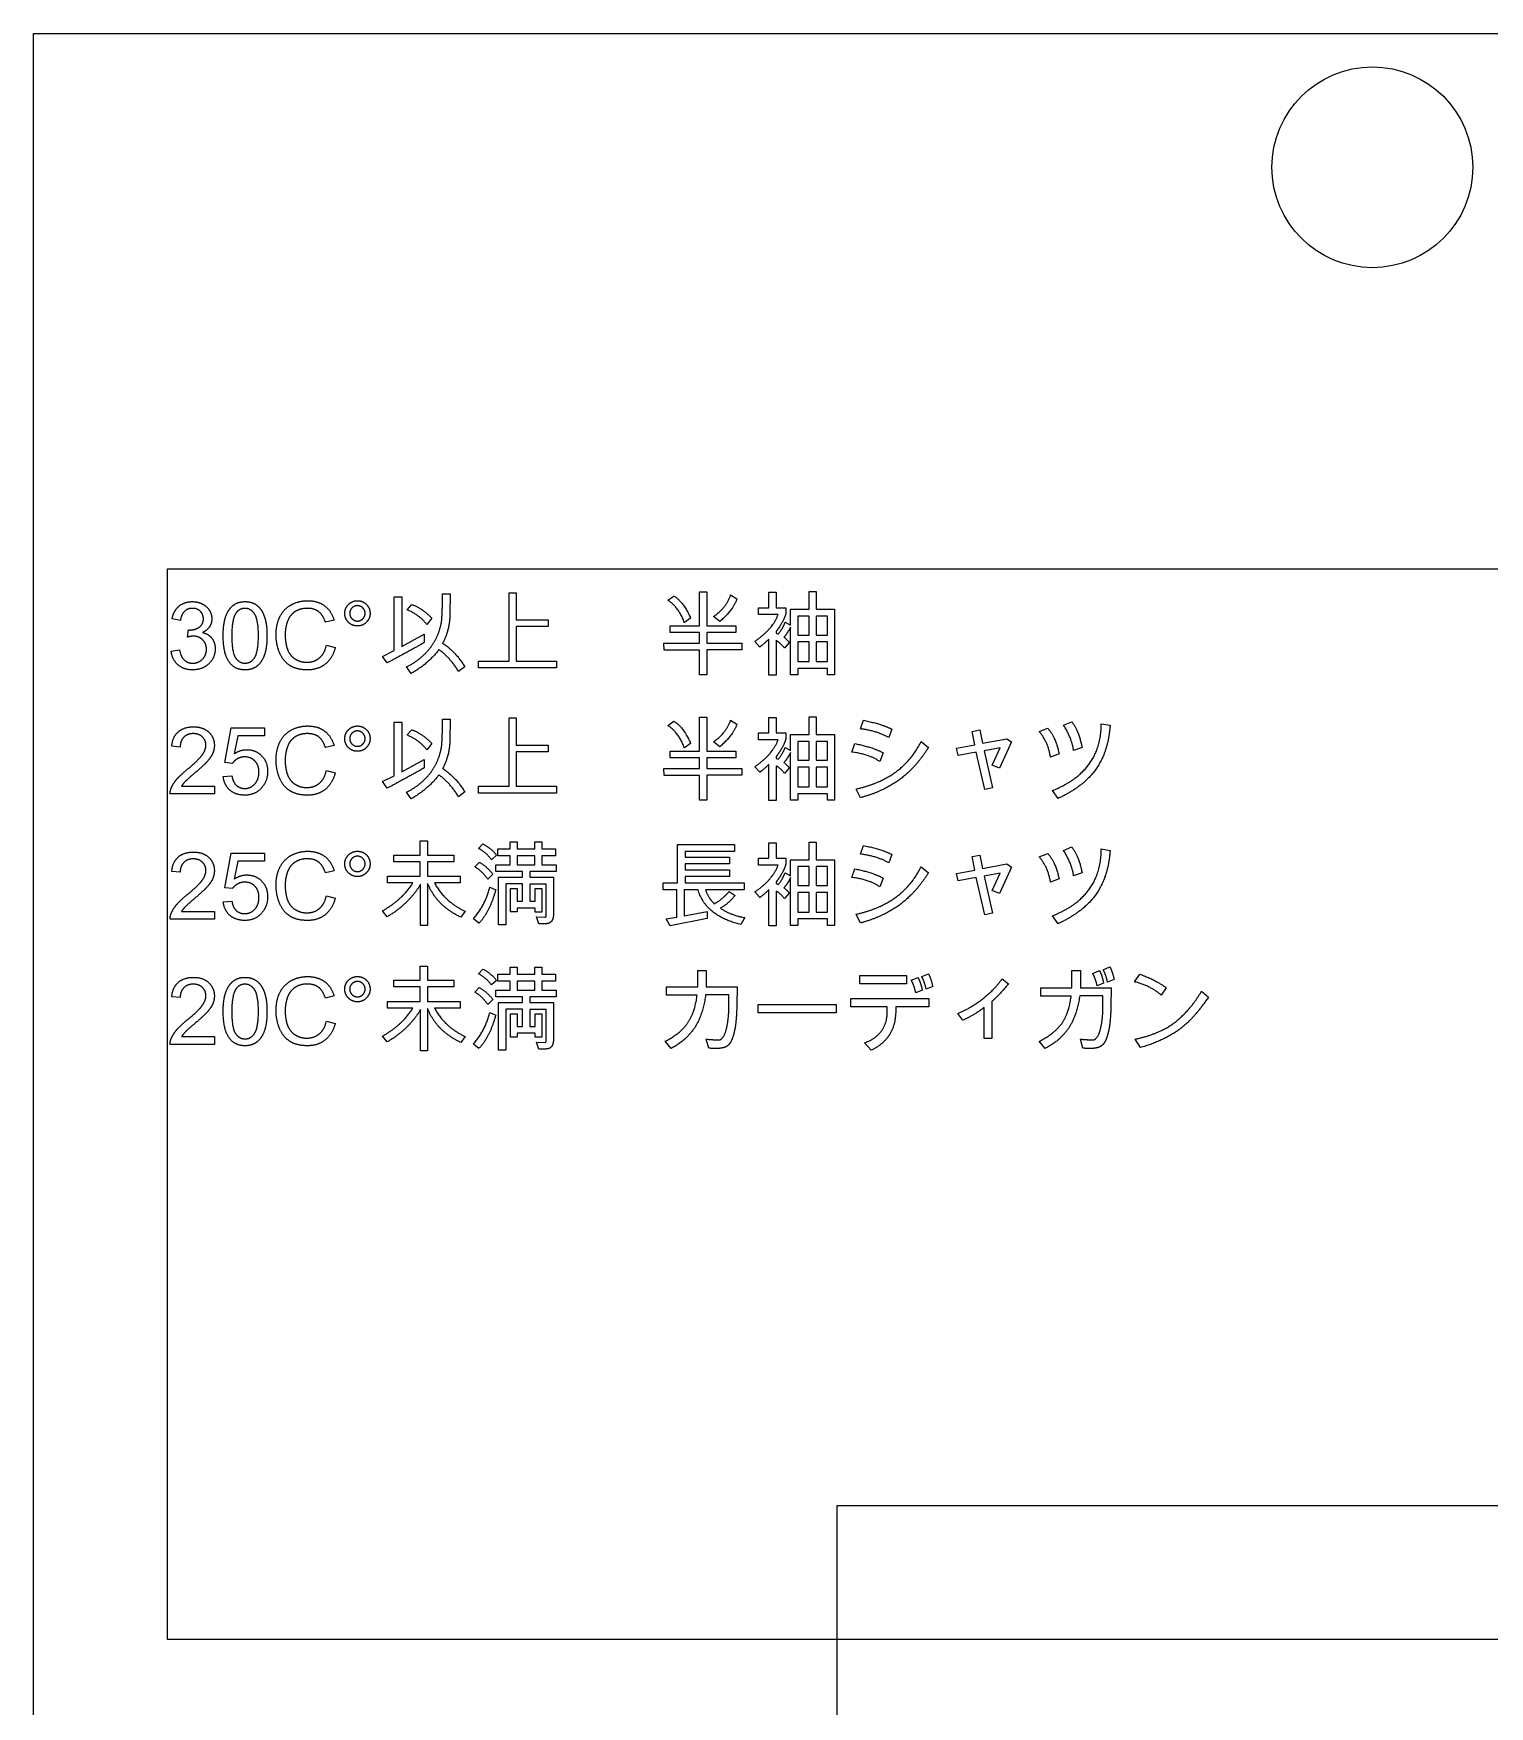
# Model space of a CAD drawing. Header units: millimetres. Extents: x 0 to 200, y 0 to 250.
# Drawn here: x 0 to 108.8, y 125 to 250 of the extents above; entities that cross this region are included whole.
import ezdxf

# ---------------------------------------------------------------- set-up
doc = ezdxf.new("R2010")
doc.units = ezdxf.units.MM
doc.layers.get('0').update_dxf_attribs({"linetype": 'CONTINUOUS'})

msp = doc.modelspace()

# ---------------------------------------------------------------- linework, layer by layer
for p, q in [((26.94, 203.9), (26.94, 207.91)), ((26.94, 207.91), (27.51, 207.91)), ((27.51, 207.91), (27.51, 204.2)), ((30.55, 208.13), (31.13, 208.13)), ((31.13, 208.13), (31.1, 206.62)), ((35.53, 203.11), (35.53, 208.22)), ((35.53, 208.22), (36.06, 208.22)), ((36.06, 208.22), (36.06, 206.19)), ((47.37, 207.65), (47.83, 207.97)), ((49.74, 205.75), (49.74, 208.29)), ((49.74, 208.29), (50.28, 208.29)), ((50.28, 208.29), (50.28, 205.75)), ((52.07, 208.05), (52.54, 207.75)), ((54.93, 207.09), (54.93, 208.26)), ((54.93, 208.26), (55.47, 208.26)), ((55.47, 208.26), (55.47, 207.09)), ((57.93, 206.98), (57.93, 208.31)), ((57.93, 208.31), (58.47, 208.31)), ((58.47, 208.31), (58.47, 206.98)), ((10.97, 206.15), (10.35, 206.26)), ((27.9, 206.95), (28.27, 207.33)), ((29.75, 206.31), (29.37, 205.85)), ((49.08, 206.31), (48.62, 205.98)), ((51.26, 206.07), (50.79, 206.44)), ((54.14, 206.59), (54.14, 207.09)), ((54.14, 207.09), (54.93, 207.09)), ((55.61, 206.59), (54.14, 206.59)), ((55.47, 207.09), (56.2, 207.09)), ((56.2, 207.09), (56.2, 206.69)), ((56.54, 205.79), (56.54, 206.98)), ((56.54, 206.98), (57.93, 206.98)), ((57.93, 206.47), (57.09, 206.47)), ((57.09, 206.47), (57.09, 205.05)), ((57.93, 205.05), (57.93, 206.47)), ((58.47, 206.98), (59.83, 206.98)), ((59.3, 206.47), (58.47, 206.47)), ((58.47, 206.47), (58.47, 205.05)), ((59.3, 205.05), (59.3, 206.47)), ((59.83, 206.98), (59.83, 202.08)), ((11.5, 204.9), (11.57, 205.44)), ((22.45, 206.16), (21.8, 206.01)), ((27.51, 204.2), (29.19, 205.11)), ((29.19, 205.11), (29.19, 204.5)), ((36.06, 206.19), (38.45, 206.19)), ((38.45, 205.69), (36.06, 205.69)), ((36.06, 205.69), (36.06, 203.11)), ((38.45, 206.19), (38.45, 205.69)), ((47.55, 205.25), (47.55, 205.75)), ((47.55, 205.75), (49.74, 205.75)), ((49.74, 205.25), (47.55, 205.25)), ((49.74, 204.45), (49.74, 205.25)), ((50.28, 205.75), (52.46, 205.75)), ((50.29, 205.25), (50.28, 204.45)), ((52.46, 205.25), (50.29, 205.25)), ((52.46, 205.75), (52.46, 205.25)), ((55.46, 205.31), (55.46, 205.19)), ((55.46, 205.19), (55.63, 205.13)), ((56.14, 206.01), (56.54, 205.79)), ((56.54, 202.08), (56.54, 205.65)), ((57.09, 205.05), (57.93, 205.05)), ((58.47, 205.05), (59.3, 205.05)), ((10.29, 203.85), (10.91, 203.94)), ((21.88, 204.29), (22.54, 204.12)), ((26.07, 203.45), (26.94, 203.9)), ((47.1, 203.93), (47.09, 204.45)), ((47.09, 204.45), (49.74, 204.45)), ((49.74, 203.93), (47.1, 203.93)), ((49.74, 202.07), (49.74, 203.93)), ((50.28, 204.45), (52.91, 204.45)), ((52.91, 203.94), (50.28, 203.94)), ((50.28, 203.94), (50.28, 202.07)), ((52.91, 204.45), (52.91, 203.94)), ((54.24, 204.16), (53.87, 204.58)), ((54.93, 202.06), (54.93, 204.75)), ((55.46, 204.64), (55.46, 202.06)), ((56.45, 204.49), (56.09, 204.08)), ((57.93, 204.55), (57.09, 204.55)), ((57.09, 204.55), (57.09, 203.07)), ((57.93, 203.07), (57.93, 204.55)), ((59.3, 204.55), (58.47, 204.55)), ((58.47, 204.55), (58.47, 203.07)), ((59.3, 203.07), (59.3, 204.55)), ((26.41, 202.97), (26.07, 203.45)), ((28.2, 202.17), (27.86, 202.67)), ((32.21, 202.69), (31.75, 202.32)), ((33.23, 202.6), (33.23, 203.11)), ((33.23, 203.11), (35.53, 203.11)), ((39.07, 202.6), (33.23, 202.6)), ((36.06, 203.11), (39.07, 203.11)), ((39.07, 203.11), (39.07, 202.6)), ((57.09, 203.07), (57.93, 203.07)), ((59.3, 202.55), (57.09, 202.55)), ((57.09, 202.55), (57.09, 202.08)), ((58.47, 203.07), (59.3, 203.07)), ((59.3, 202.08), (59.3, 202.55)), ((50.28, 202.07), (49.74, 202.07)), ((55.46, 202.06), (54.93, 202.06)), ((57.09, 202.08), (56.54, 202.08)), ((59.83, 202.08), (59.3, 202.08)), ((30.55, 198.78), (31.13, 198.78)), ((31.13, 198.78), (31.1, 197.26)), ((35.53, 193.76), (35.53, 198.86)), ((35.53, 198.86), (36.06, 198.86)), ((36.06, 198.86), (36.06, 196.83)), ((49.74, 196.39), (49.74, 198.93)), ((49.74, 198.93), (50.28, 198.93)), ((50.28, 198.93), (50.28, 196.39)), ((54.93, 197.74), (54.93, 198.9)), ((54.93, 198.9), (55.47, 198.9)), ((55.47, 198.9), (55.47, 197.74)), ((57.93, 197.62), (57.93, 198.95)), ((57.93, 198.95), (58.47, 198.95)), ((58.47, 198.95), (58.47, 197.62)), ((14.28, 195.54), (14.77, 198.11)), ((14.77, 198.11), (17.25, 198.11)), ((15.26, 197.52), (14.99, 196.18)), ((17.25, 197.52), (15.26, 197.52)), ((17.25, 198.11), (17.25, 197.52)), ((26.94, 194.54), (26.94, 198.55)), ((26.94, 198.55), (27.51, 198.55)), ((27.51, 198.55), (27.51, 194.84)), ((27.9, 197.59), (28.27, 197.97)), ((47.37, 198.29), (47.83, 198.62)), ((52.07, 198.69), (52.54, 198.39)), ((54.14, 197.23), (54.14, 197.74)), ((54.14, 197.74), (54.93, 197.74)), ((55.47, 197.74), (56.2, 197.74)), ((56.2, 197.74), (56.2, 197.33)), ((56.54, 196.43), (56.54, 197.62)), ((56.54, 197.62), (57.93, 197.62)), ((58.47, 197.62), (59.83, 197.62)), ((59.83, 197.62), (59.83, 192.72)), ((61.77, 198.04), (61.99, 198.69)), ((64.12, 198.02), (63.89, 197.39)), ((70.1, 197.85), (70.67, 197.97)), ((70.31, 196.86), (70.1, 197.85)), ((70.67, 197.97), (70.88, 196.97)), ((75.12, 197.85), (75.75, 198.1)), ((76.94, 198.32), (77.55, 198.58)), ((79.75, 198.43), (80.41, 198.31)), ((10.96, 196.68), (10.33, 196.75)), ((22.45, 196.8), (21.8, 196.65)), ((29.75, 196.95), (29.37, 196.49)), ((36.06, 196.83), (38.45, 196.83)), ((38.45, 196.33), (36.06, 196.33)), ((36.06, 196.33), (36.06, 193.76)), ((38.45, 196.83), (38.45, 196.33)), ((47.55, 195.89), (47.55, 196.39)), ((47.55, 196.39), (49.74, 196.39)), ((49.08, 196.95), (48.62, 196.62)), ((50.28, 196.39), (52.46, 196.39)), ((51.26, 196.71), (50.79, 197.08)), ((52.46, 196.39), (52.46, 195.89)), ((55.61, 197.23), (54.14, 197.23)), ((56.14, 196.65), (56.54, 196.43)), ((56.54, 192.72), (56.54, 196.29)), ((57.93, 197.11), (57.09, 197.11)), ((57.09, 197.11), (57.09, 195.7)), ((57.93, 195.7), (57.93, 197.11)), ((59.3, 197.11), (58.47, 197.11)), ((58.47, 197.11), (58.47, 195.7)), ((59.3, 195.7), (59.3, 197.11)), ((61.11, 196.31), (61.34, 196.94)), ((63.45, 196.26), (63.21, 195.6)), ((66.3, 197.09), (66.85, 196.66)), ((68.94, 196.61), (70.31, 196.86)), ((69.06, 196.05), (68.94, 196.61)), ((70.42, 196.3), (69.06, 196.05)), ((71.06, 193.51), (70.42, 196.3)), ((70.88, 196.97), (72.69, 197.31)), ((72.19, 196.63), (71, 196.41)), ((71, 196.41), (71.62, 193.64)), ((71.6, 195.33), (72.19, 196.63)), ((73.04, 197.08), (72.14, 195.1)), ((72.69, 197.31), (73.04, 197.08)), ((78.32, 196.66), (77.69, 196.42)), ((14.86, 195.46), (14.28, 195.54)), ((27.51, 194.84), (29.19, 195.75)), ((29.19, 195.75), (29.19, 195.14)), ((47.1, 194.57), (47.09, 195.09)), ((47.09, 195.09), (49.74, 195.09)), ((49.74, 195.89), (47.55, 195.89)), ((49.74, 195.09), (49.74, 195.89)), ((50.29, 195.89), (50.28, 195.09)), ((50.28, 195.09), (52.91, 195.09)), ((52.46, 195.89), (50.29, 195.89)), ((52.91, 195.09), (52.91, 194.58)), ((54.24, 194.8), (53.87, 195.22)), ((54.93, 192.7), (54.93, 195.39)), ((55.46, 195.95), (55.46, 195.84)), ((55.46, 195.84), (55.63, 195.77)), ((55.46, 195.28), (55.46, 192.7)), ((56.45, 195.13), (56.09, 194.72)), ((57.09, 195.7), (57.93, 195.7)), ((57.93, 195.19), (57.09, 195.19)), ((57.09, 195.19), (57.09, 193.71)), ((57.93, 193.71), (57.93, 195.19)), ((58.47, 195.7), (59.3, 195.7)), ((59.3, 195.19), (58.47, 195.19)), ((58.47, 195.19), (58.47, 193.71)), ((59.3, 193.71), (59.3, 195.19)), ((72.14, 195.1), (71.6, 195.33)), ((76.6, 196.19), (75.96, 195.93)), ((11.06, 193.77), (13.52, 193.77)), ((13.52, 193.77), (13.52, 193.18)), ((14.17, 194.48), (14.82, 194.54)), ((21.88, 194.93), (22.54, 194.76)), ((26.07, 194.1), (26.94, 194.54)), ((26.41, 193.61), (26.07, 194.1)), ((33.23, 193.24), (33.23, 193.76)), ((33.23, 193.76), (35.53, 193.76)), ((36.06, 193.76), (39.07, 193.76)), ((39.07, 193.76), (39.07, 193.24)), ((49.74, 194.57), (47.1, 194.57)), ((49.74, 192.71), (49.74, 194.57)), ((52.91, 194.58), (50.28, 194.58)), ((50.28, 194.58), (50.28, 192.71)), ((13.52, 193.18), (10.21, 193.18)), ((28.2, 192.81), (27.86, 193.31)), ((32.21, 193.34), (31.75, 192.96)), ((39.07, 193.24), (33.23, 193.24)), ((50.28, 192.71), (49.74, 192.71)), ((55.46, 192.7), (54.93, 192.7)), ((57.09, 192.72), (56.54, 192.72)), ((57.09, 193.71), (57.93, 193.71)), ((59.3, 193.2), (57.09, 193.2)), ((57.09, 193.2), (57.09, 192.72)), ((58.47, 193.71), (59.3, 193.71)), ((59.3, 192.72), (59.3, 193.2)), ((59.83, 192.72), (59.3, 192.72)), ((61.76, 192.9), (61.44, 193.55)), ((71.62, 193.64), (71.06, 193.51)), ((76.53, 192.85), (76.11, 193.44)), ((28.88, 188.62), (28.88, 189.67)), ((28.88, 189.67), (29.44, 189.67)), ((29.44, 189.67), (29.44, 188.62)), ((33.24, 189.11), (33.56, 189.45)), ((34.69, 188.56), (34.69, 189.07)), ((34.69, 189.07), (35.6, 189.07)), ((35.6, 189.07), (35.6, 189.6)), ((35.6, 189.6), (36.13, 189.6)), ((36.13, 189.6), (36.13, 189.07)), ((36.13, 189.07), (37.45, 189.07)), ((37.45, 189.07), (37.45, 189.6)), ((37.45, 189.6), (37.97, 189.6)), ((37.97, 189.6), (37.97, 189.07)), ((37.97, 189.07), (38.98, 189.07)), ((38.98, 189.07), (38.98, 188.56)), ((48.11, 186.53), (48.11, 189.4)), ((48.11, 189.4), (52.36, 189.4)), ((52.36, 188.89), (48.68, 188.89)), ((48.68, 188.89), (48.68, 188.46)), ((52.36, 189.4), (52.36, 188.89)), ((54.93, 188.38), (54.93, 189.54)), ((54.93, 189.54), (55.47, 189.54)), ((55.47, 189.54), (55.47, 188.38)), ((57.93, 188.26), (57.93, 189.59)), ((57.93, 189.59), (58.47, 189.59)), ((58.47, 189.59), (58.47, 188.26)), ((61.77, 188.68), (61.99, 189.33)), ((76.94, 188.96), (77.55, 189.22)), ((79.75, 189.08), (80.41, 188.95)), ((14.28, 186.18), (14.77, 188.75)), ((14.77, 188.75), (17.25, 188.75)), ((15.26, 188.16), (14.99, 186.82)), ((17.25, 188.16), (15.26, 188.16)), ((17.25, 188.75), (17.25, 188.16)), ((26.91, 188.11), (26.91, 188.62)), ((26.91, 188.62), (28.88, 188.62)), ((28.88, 188.11), (26.91, 188.11)), ((28.88, 187.04), (28.88, 188.11)), ((29.44, 188.62), (31.4, 188.62)), ((31.4, 188.11), (29.44, 188.11)), ((29.44, 188.11), (29.44, 187.04)), ((31.4, 188.62), (31.4, 188.11)), ((32.97, 187.74), (33.3, 188.07)), ((34.58, 188.61), (34.21, 188.27)), ((34.54, 187.38), (34.54, 187.89)), ((34.54, 187.89), (35.6, 187.89)), ((35.6, 188.56), (34.69, 188.56)), ((35.6, 187.89), (35.6, 188.56)), ((37.45, 188.56), (36.13, 188.56)), ((36.13, 188.56), (36.13, 187.89)), ((36.13, 187.89), (37.45, 187.89)), ((37.45, 187.89), (37.45, 188.56)), ((38.98, 188.56), (37.97, 188.56)), ((37.97, 188.56), (37.97, 187.89)), ((37.97, 187.89), (39.03, 187.89)), ((39.03, 187.89), (39.03, 187.38)), ((48.68, 188.46), (51.99, 188.46)), ((51.99, 187.95), (48.68, 187.95)), ((48.68, 187.95), (48.68, 187.52)), ((48.68, 187.52), (51.99, 187.52)), ((51.99, 188.46), (51.99, 187.95)), ((51.99, 187.52), (51.99, 187.02)), ((54.14, 187.87), (54.14, 188.38)), ((54.14, 188.38), (54.93, 188.38)), ((55.61, 187.87), (54.14, 187.87)), ((55.47, 188.38), (56.2, 188.38)), ((56.2, 188.38), (56.2, 187.97)), ((56.54, 187.07), (56.54, 188.26)), ((56.54, 188.26), (57.93, 188.26)), ((57.93, 187.75), (57.09, 187.75)), ((57.09, 187.75), (57.09, 186.34)), ((57.93, 186.34), (57.93, 187.75)), ((58.47, 188.26), (59.83, 188.26)), ((59.3, 187.75), (58.47, 187.75)), ((58.47, 187.75), (58.47, 186.34)), ((59.3, 186.34), (59.3, 187.75)), ((59.83, 188.26), (59.83, 183.36)), ((61.11, 186.95), (61.34, 187.58)), ((64.12, 188.66), (63.89, 188.03)), ((66.3, 187.74), (66.85, 187.3)), ((68.94, 187.25), (70.31, 187.5)), ((70.1, 188.5), (70.67, 188.61)), ((70.31, 187.5), (70.1, 188.5)), ((70.67, 188.61), (70.88, 187.61)), ((70.88, 187.61), (72.69, 187.95)), ((73.04, 187.72), (72.14, 185.74)), ((72.69, 187.95), (73.04, 187.72)), ((75.12, 188.49), (75.75, 188.74)), ((10.96, 187.33), (10.33, 187.39)), ((22.45, 187.45), (21.8, 187.29)), ((26.45, 186.53), (26.45, 187.04)), ((26.45, 187.04), (28.88, 187.04)), ((28.33, 186.53), (26.45, 186.53)), ((28.91, 183.36), (28.91, 186.44)), ((29.44, 187.04), (31.88, 187.04)), ((29.44, 186.5), (29.44, 183.35)), ((31.88, 186.53), (29.96, 186.53)), ((31.88, 187.04), (31.88, 186.53)), ((34.3, 187.19), (33.93, 186.81)), ((36.53, 187.38), (34.54, 187.38)), ((34.74, 183.4), (34.74, 186.96)), ((34.74, 186.96), (36.53, 186.96)), ((36.53, 186.46), (35.27, 186.46)), ((35.27, 186.46), (35.27, 183.4)), ((36.53, 186.96), (36.53, 187.38)), ((36.53, 185.17), (36.53, 186.46)), ((39.03, 187.38), (37.07, 187.38)), ((37.07, 187.38), (37.07, 186.96)), ((37.07, 186.96), (38.83, 186.96)), ((38.3, 186.45), (37.07, 186.45)), ((37.07, 186.45), (37.07, 185.17)), ((38.3, 184.1), (38.3, 186.45)), ((38.83, 186.96), (38.83, 184.14)), ((47.04, 186.02), (47.04, 186.53)), ((47.04, 186.53), (48.11, 186.53)), ((51.99, 187.02), (48.68, 187.02)), ((48.68, 187.02), (48.68, 186.53)), ((48.68, 186.53), (53.07, 186.53)), ((53.07, 186.53), (53.07, 186.02)), ((55.46, 186.59), (55.46, 186.48)), ((55.46, 186.48), (55.63, 186.41)), ((56.14, 187.3), (56.54, 187.07)), ((56.54, 183.36), (56.54, 186.93)), ((57.09, 186.34), (57.93, 186.34)), ((58.47, 186.34), (59.3, 186.34)), ((63.45, 186.9), (63.21, 186.24)), ((69.06, 186.69), (68.94, 187.25)), ((70.42, 186.94), (69.06, 186.69)), ((71.06, 184.15), (70.42, 186.94)), ((72.19, 187.27), (71, 187.05)), ((71, 187.05), (71.62, 184.28)), ((71.6, 185.97), (72.19, 187.27)), ((76.6, 186.83), (75.96, 186.58)), ((78.32, 187.3), (77.69, 187.06)), ((14.17, 185.13), (14.82, 185.18)), ((14.86, 186.11), (14.28, 186.18)), ((21.88, 185.57), (22.54, 185.4)), ((34.08, 186.21), (34.53, 186.02)), ((35.62, 184.38), (35.62, 186.12)), ((35.62, 186.12), (36.13, 186.12)), ((36.13, 186.12), (36.13, 185.17)), ((36.13, 185.17), (36.53, 185.17)), ((37.07, 185.17), (37.48, 185.17)), ((37.48, 185.17), (37.48, 186.12)), ((37.48, 186.12), (37.98, 186.12)), ((37.98, 186.12), (37.98, 184.36)), ((48.04, 186.02), (47.04, 186.02)), ((48.04, 183.98), (48.04, 186.02)), ((49.64, 186.02), (48.59, 186.02)), ((48.59, 186.02), (48.59, 184.07)), ((53.07, 186.02), (50.19, 186.02)), ((51.96, 185.9), (52.4, 185.6)), ((54.24, 185.44), (53.87, 185.86)), ((54.93, 183.34), (54.93, 186.03)), ((55.46, 185.92), (55.46, 183.34)), ((56.45, 185.77), (56.09, 185.36)), ((57.93, 185.83), (57.09, 185.83)), ((57.09, 185.83), (57.09, 184.35)), ((57.93, 184.35), (57.93, 185.83)), ((59.3, 185.83), (58.47, 185.83)), ((58.47, 185.83), (58.47, 184.35)), ((59.3, 184.35), (59.3, 185.83)), ((72.14, 185.74), (71.6, 185.97)), ((13.52, 183.82), (10.21, 183.82)), ((11.06, 184.41), (13.52, 184.41)), ((13.52, 184.41), (13.52, 183.82)), ((26.41, 184), (26.06, 184.44)), ((32.23, 184.42), (31.91, 183.98)), ((33.26, 183.52), (32.86, 183.85)), ((36.13, 184.38), (35.62, 184.38)), ((37.48, 184.66), (36.13, 184.66)), ((36.13, 184.66), (36.13, 184.38)), ((37.48, 184.36), (37.48, 184.66)), ((37.98, 184.36), (37.48, 184.36)), ((37.74, 183.48), (37.56, 184)), ((37.56, 184), (38.19, 183.97)), ((47.26, 183.85), (48.04, 183.98)), ((47.55, 183.34), (47.26, 183.85)), ((50.31, 183.88), (47.55, 183.34)), ((48.59, 184.07), (50.31, 184.41)), ((50.31, 184.41), (50.31, 183.88)), ((53.14, 183.94), (52.83, 183.42)), ((57.09, 184.35), (57.93, 184.35)), ((59.3, 183.84), (57.09, 183.84)), ((57.09, 183.84), (57.09, 183.36)), ((58.47, 184.35), (59.3, 184.35)), ((59.3, 183.36), (59.3, 183.84)), ((61.76, 183.54), (61.44, 184.19)), ((71.62, 184.28), (71.06, 184.15)), ((76.53, 183.49), (76.11, 184.08)), ((29.44, 183.35), (28.91, 183.36)), ((35.27, 183.4), (34.74, 183.4)), ((55.46, 183.34), (54.93, 183.34)), ((57.09, 183.36), (56.54, 183.36)), ((59.83, 183.36), (59.3, 183.36)), ((28.88, 179.26), (28.88, 180.31)), ((28.88, 180.31), (29.44, 180.31)), ((29.44, 180.31), (29.44, 179.26)), ((33.24, 179.75), (33.56, 180.1)), ((35.6, 179.71), (35.6, 180.24)), ((35.6, 180.24), (36.13, 180.24)), ((36.13, 180.24), (36.13, 179.71)), ((37.45, 179.71), (37.45, 180.24)), ((37.45, 180.24), (37.97, 180.24)), ((37.97, 180.24), (37.97, 179.71)), ((49.62, 178.78), (49.62, 180)), ((49.62, 180), (50.25, 180)), ((50.25, 180), (50.25, 178.78)), ((77.56, 178.7), (77.56, 180)), ((77.56, 180), (78.19, 180)), ((78.19, 180), (78.19, 178.7)), ((79.89, 180.05), (80.4, 180.26)), ((26.91, 178.76), (26.91, 179.26)), ((26.91, 179.26), (28.88, 179.26)), ((28.88, 178.76), (26.91, 178.76)), ((28.88, 177.68), (28.88, 178.76)), ((29.44, 179.26), (31.4, 179.26)), ((31.4, 178.76), (29.44, 178.76)), ((29.44, 178.76), (29.44, 177.68)), ((31.4, 179.26), (31.4, 178.76)), ((34.58, 179.25), (34.21, 178.91)), ((34.69, 179.2), (34.69, 179.71)), ((34.69, 179.71), (35.6, 179.71)), ((35.6, 179.2), (34.69, 179.2)), ((35.6, 178.53), (35.6, 179.2)), ((36.13, 179.71), (37.45, 179.71)), ((37.45, 179.2), (36.13, 179.2)), ((36.13, 179.2), (36.13, 178.53)), ((37.45, 178.53), (37.45, 179.2)), ((37.97, 179.71), (38.98, 179.71)), ((38.98, 179.2), (37.97, 179.2)), ((37.97, 179.2), (37.97, 178.53)), ((38.98, 179.71), (38.98, 179.2)), ((47.29, 178.14), (47.29, 178.78)), ((47.29, 178.78), (49.62, 178.78)), ((50.25, 178.78), (52.55, 178.78)), ((52.55, 178.78), (52.53, 177.41)), ((61.72, 179), (61.72, 179.63)), ((61.72, 179.63), (65.21, 179.63)), ((65.21, 179), (61.72, 179)), ((65.21, 179.63), (65.21, 179)), ((65.56, 179.26), (66.07, 179.46)), ((66.34, 179.54), (66.85, 179.74)), ((67.16, 178.8), (66.67, 178.6)), ((72.35, 179.38), (72.82, 178.99)), ((79.11, 179.77), (79.62, 179.98)), ((79.93, 179.04), (79.45, 178.84)), ((80.71, 179.32), (80.22, 179.12)), ((82.23, 179.15), (82.62, 179.72)), ((10.96, 177.97), (10.33, 178.03)), ((22.45, 178.09), (21.8, 177.93)), ((26.45, 177.18), (26.45, 177.68)), ((26.45, 177.68), (28.88, 177.68)), ((29.44, 177.68), (31.88, 177.68)), ((31.88, 177.68), (31.88, 177.18)), ((32.97, 178.38), (33.3, 178.71)), ((34.3, 177.83), (33.93, 177.46)), ((34.54, 178.02), (34.54, 178.53)), ((34.54, 178.53), (35.6, 178.53)), ((36.53, 178.02), (34.54, 178.02)), ((34.74, 174.05), (34.74, 177.6)), ((34.74, 177.6), (36.53, 177.6)), ((36.13, 178.53), (37.45, 178.53)), ((36.53, 177.6), (36.53, 178.02)), ((39.03, 178.02), (37.07, 178.02)), ((37.07, 178.02), (37.07, 177.6)), ((37.07, 177.6), (38.83, 177.6)), ((37.97, 178.53), (39.03, 178.53)), ((38.83, 177.6), (38.83, 174.79)), ((39.03, 178.53), (39.03, 178.02)), ((49.57, 178.14), (47.29, 178.14)), ((51.93, 178.17), (50.2, 178.17)), ((51.94, 177.4), (51.93, 178.17)), ((61.04, 177.28), (61.04, 177.91)), ((61.04, 177.91), (66.88, 177.91)), ((66.38, 178.52), (65.9, 178.32)), ((66.88, 177.91), (66.88, 177.28)), ((71.58, 177.68), (71.58, 174.92)), ((75.23, 178.08), (75.23, 178.7)), ((75.23, 178.7), (77.56, 178.7)), ((77.51, 178.08), (75.23, 178.08)), ((79.87, 178.1), (78.14, 178.1)), ((78.19, 178.7), (80.49, 178.7)), ((79.88, 177.4), (79.87, 178.1)), ((80.49, 178.7), (80.47, 177.36)), ((84.6, 178.7), (84.23, 178.16)), ((87.24, 178.44), (87.75, 177.99)), ((28.33, 177.18), (26.45, 177.18)), ((28.91, 174), (28.91, 177.08)), ((29.44, 177.14), (29.44, 173.99)), ((31.88, 177.18), (29.96, 177.18)), ((34.08, 176.85), (34.53, 176.66)), ((36.53, 177.1), (35.27, 177.1)), ((35.27, 177.1), (35.27, 174.05)), ((35.62, 175.02), (35.62, 176.76)), ((35.62, 176.76), (36.13, 176.76)), ((36.13, 176.76), (36.13, 175.81)), ((36.53, 175.81), (36.53, 177.1)), ((38.3, 177.09), (37.07, 177.09)), ((37.07, 177.09), (37.07, 175.81)), ((37.48, 175.81), (37.48, 176.76)), ((37.48, 176.76), (37.98, 176.76)), ((37.98, 176.76), (37.98, 175)), ((38.3, 174.74), (38.3, 177.09)), ((54.13, 176.82), (54.13, 177.46)), ((54.13, 177.46), (59.95, 177.46)), ((59.95, 176.82), (54.13, 176.82)), ((59.95, 177.46), (59.95, 176.82)), ((63.75, 177.28), (61.04, 177.28)), ((66.88, 177.28), (64.4, 177.28)), ((69.4, 176.27), (69.04, 176.78)), ((71, 174.92), (71, 177.22)), ((11.06, 175.05), (13.52, 175.05)), ((13.52, 175.05), (13.52, 174.46)), ((21.88, 176.21), (22.54, 176.04)), ((26.41, 174.65), (26.06, 175.08)), ((32.23, 175.06), (31.91, 174.62)), ((36.13, 175.02), (35.62, 175.02)), ((36.13, 175.81), (36.53, 175.81)), ((37.48, 175.3), (36.13, 175.3)), ((36.13, 175.3), (36.13, 175.02)), ((37.07, 175.81), (37.48, 175.81)), ((37.48, 175), (37.48, 175.3)), ((13.52, 174.46), (10.21, 174.46)), ((29.44, 173.99), (28.91, 174)), ((33.26, 174.16), (32.86, 174.49)), ((35.27, 174.05), (34.74, 174.05)), ((37.98, 175), (37.48, 175)), ((37.74, 174.12), (37.56, 174.64)), ((37.56, 174.64), (38.19, 174.61)), ((47.62, 174.17), (47.18, 174.7)), ((50.43, 174.18), (50.25, 174.86)), ((62.57, 174.03), (62.08, 174.59)), ((71.58, 174.92), (71, 174.92)), ((75.56, 174.17), (75.12, 174.7)), ((78.37, 174.18), (78.19, 174.86)), ((82.68, 174.23), (82.28, 174.86))]:
    msp.add_line(p, q)
for points in [[(200, 0), (0, 0), (0, 250), (200, 250)], [(200, 130), (10, 130), (10, 210), (200, 210)], [(140, 140), (60, 140), (60, 0), (140, 0)]]:
    msp.add_lwpolyline(points, close=True)
msp.add_circle((100, 240), 7.5)
for points in [[(10.87, 207.21), (11.27, 207.55), (11.86, 207.55)], [(11.86, 207.55), (12.27, 207.55), (12.61, 207.38)], [(14.9, 207.26), (15.26, 207.55), (15.8, 207.55)], [(15.8, 207.55), (16.21, 207.55), (16.51, 207.39)], [(19.26, 207.32), (19.82, 207.62), (20.48, 207.62)], [(20.48, 207.62), (21.23, 207.62), (21.74, 207.24)], [(23.53, 207.34), (23.81, 207.62), (24.2, 207.62)], [(24.2, 207.62), (24.59, 207.62), (24.87, 207.34)], [(30.5, 206.29), (30.55, 206.92), (30.55, 208.13)], [(48.62, 205.98), (48.16, 207.2), (47.37, 207.65)], [(47.83, 207.97), (48.55, 207.54), (49.08, 206.31)], [(50.79, 206.44), (51.75, 207.09), (52.07, 208.05)], [(52.54, 207.75), (52.24, 206.9), (51.26, 206.07)], [(10.35, 206.26), (10.47, 206.88), (10.87, 207.21)], [(11.28, 206.82), (11.04, 206.6), (10.97, 206.15)], [(11.87, 207.05), (11.51, 207.05), (11.28, 206.82)], [(12.46, 206.83), (12.23, 207.05), (11.87, 207.05)], [(12.38, 205.64), (12.69, 205.84), (12.69, 206.27)], [(12.69, 206.27), (12.69, 206.61), (12.46, 206.83)], [(12.61, 207.38), (12.96, 207.2), (13.14, 206.9)], [(13.14, 206.9), (13.32, 206.6), (13.32, 206.26)], [(13.32, 206.26), (13.32, 205.93), (13.15, 205.67)], [(14.17, 205), (14.17, 205.89), (14.36, 206.43)], [(14.36, 206.43), (14.54, 206.97), (14.9, 207.26)], [(15.12, 206.69), (14.81, 206.23), (14.81, 205)], [(15.8, 207.05), (15.38, 207.05), (15.12, 206.69)], [(16.51, 206.64), (16.23, 207.05), (15.8, 207.05)], [(16.51, 207.39), (16.81, 207.23), (17.01, 206.92)], [(16.8, 205), (16.8, 206.23), (16.51, 206.64)], [(17.01, 206.92), (17.21, 206.62), (17.32, 206.18)], [(18.12, 205.07), (18.12, 205.85), (18.41, 206.43)], [(18.41, 206.43), (18.71, 207.02), (19.26, 207.32)], [(19.5, 206.78), (19.11, 206.5), (18.96, 206.03)], [(20.46, 207.05), (19.89, 207.05), (19.5, 206.78)], [(21.3, 206.8), (20.97, 207.05), (20.46, 207.05)], [(21.8, 206.01), (21.63, 206.56), (21.3, 206.8)], [(21.74, 207.24), (22.25, 206.86), (22.45, 206.16)], [(23.25, 206.67), (23.25, 207.07), (23.53, 207.34)], [(23.53, 206), (23.25, 206.28), (23.25, 206.67)], [(23.79, 207.08), (23.62, 206.91), (23.62, 206.67)], [(23.62, 206.67), (23.62, 206.44), (23.79, 206.27)], [(24.2, 207.25), (23.96, 207.25), (23.79, 207.08)], [(23.79, 206.27), (23.96, 206.1), (24.2, 206.1)], [(24.6, 207.08), (24.43, 207.25), (24.2, 207.25)], [(24.2, 206.1), (24.43, 206.1), (24.6, 206.27)], [(24.77, 206.67), (24.77, 206.91), (24.6, 207.08)], [(24.6, 206.27), (24.77, 206.44), (24.77, 206.67)], [(25.14, 206.67), (25.14, 206.28), (24.86, 206)], [(24.87, 207.34), (25.14, 207.07), (25.14, 206.67)], [(29.37, 205.85), (28.83, 206.55), (27.9, 206.95)], [(28.27, 207.33), (29.06, 207.06), (29.75, 206.31)], [(30.15, 204.96), (30.46, 205.67), (30.5, 206.29)], [(31.1, 206.62), (31.08, 205.38), (30.56, 204.45)], [(53.87, 204.58), (55.27, 205.54), (55.61, 206.59)], [(56.2, 206.69), (56.05, 206.09), (55.46, 205.31)], [(11.57, 205.44), (11.63, 205.43), (11.67, 205.43)], [(11.67, 205.43), (12.06, 205.43), (12.38, 205.64)], [(13.15, 205.67), (12.97, 205.4), (12.63, 205.24)], [(12.63, 205.24), (13.08, 205.14), (13.32, 204.82)], [(14.67, 202.97), (14.17, 203.59), (14.17, 205)], [(14.81, 205), (14.81, 203.77), (15.09, 203.36)], [(16.51, 203.36), (16.8, 203.77), (16.8, 205)], [(17.44, 205), (17.44, 204.12), (17.25, 203.58)], [(17.32, 206.18), (17.44, 205.74), (17.44, 205)], [(18.38, 203.73), (18.12, 204.36), (18.12, 205.07)], [(18.96, 206.03), (18.8, 205.57), (18.8, 205.08)], [(18.8, 205.08), (18.8, 204.44), (18.98, 203.96)], [(24.2, 205.73), (23.81, 205.73), (23.53, 206)], [(24.86, 206), (24.59, 205.73), (24.2, 205.73)], [(55.63, 205.13), (55.99, 205.58), (56.14, 206.01)], [(56.54, 205.65), (56.36, 205.24), (56.05, 204.89)], [(10.79, 202.84), (10.35, 203.23), (10.29, 203.85)], [(10.91, 203.94), (11.01, 203.41), (11.27, 203.18)], [(11.94, 204.97), (11.76, 204.97), (11.5, 204.9)], [(12.64, 204.69), (12.36, 204.97), (11.94, 204.97)], [(12.62, 203.25), (12.92, 203.55), (12.92, 204)], [(12.92, 204), (12.92, 204.42), (12.64, 204.69)], [(13.57, 204.01), (13.57, 203.36), (13.09, 202.9)], [(13.32, 204.82), (13.57, 204.5), (13.57, 204.01)], [(18.98, 203.96), (19.17, 203.49), (19.56, 203.25)], [(21.35, 203.34), (21.74, 203.66), (21.88, 204.29)], [(22.54, 204.12), (22.33, 203.3), (21.79, 202.88)], [(29.19, 204.5), (28.55, 204.11), (26.41, 202.97)], [(30.28, 203.97), (29.51, 202.93), (28.2, 202.17)], [(29.25, 203.66), (29.84, 204.25), (30.15, 204.96)], [(31.75, 202.32), (31.16, 203.33), (30.28, 203.97)], [(30.56, 204.45), (31.56, 203.78), (32.21, 202.69)], [(54.93, 204.75), (54.44, 204.28), (54.24, 204.16)], [(56.09, 204.08), (55.77, 204.5), (55.46, 204.64)], [(56.05, 204.89), (56.38, 204.61), (56.45, 204.49)], [(11.88, 202.45), (11.22, 202.45), (10.79, 202.84)], [(11.27, 203.18), (11.52, 202.95), (11.89, 202.95)], [(13.09, 202.9), (12.61, 202.45), (11.88, 202.45)], [(11.89, 202.95), (12.32, 202.95), (12.62, 203.25)], [(15.8, 202.45), (15.08, 202.45), (14.67, 202.97)], [(15.09, 203.36), (15.38, 202.95), (15.8, 202.95)], [(15.8, 202.95), (16.23, 202.95), (16.51, 203.36)], [(16.71, 202.74), (16.35, 202.45), (15.8, 202.45)], [(17.25, 203.58), (17.07, 203.04), (16.71, 202.74)], [(19.15, 202.78), (18.65, 203.11), (18.38, 203.73)], [(20.47, 202.45), (19.66, 202.45), (19.15, 202.78)], [(19.56, 203.25), (19.96, 203.02), (20.41, 203.02)], [(20.41, 203.02), (20.97, 203.02), (21.35, 203.34)], [(21.79, 202.88), (21.25, 202.45), (20.47, 202.45)], [(27.86, 202.67), (28.66, 203.07), (29.25, 203.66)], [(30.5, 196.93), (30.55, 197.56), (30.55, 198.78)], [(10.33, 196.75), (10.39, 197.46), (10.82, 197.82)], [(10.82, 197.82), (11.24, 198.2), (11.95, 198.2)], [(11.94, 197.69), (11.49, 197.69), (11.23, 197.42)], [(12.62, 197.44), (12.36, 197.69), (11.94, 197.69)], [(11.95, 198.2), (12.67, 198.2), (13.09, 197.8)], [(13.09, 197.8), (13.51, 197.4), (13.51, 196.81)], [(18.41, 197.07), (18.71, 197.66), (19.26, 197.96)], [(19.26, 197.96), (19.82, 198.26), (20.48, 198.26)], [(20.46, 197.69), (19.89, 197.69), (19.5, 197.42)], [(21.3, 197.45), (20.97, 197.69), (20.46, 197.69)], [(20.48, 198.26), (21.23, 198.26), (21.74, 197.88)], [(21.74, 197.88), (22.25, 197.5), (22.45, 196.8)], [(23.25, 197.32), (23.25, 197.71), (23.53, 197.98)], [(23.53, 197.98), (23.81, 198.26), (24.2, 198.26)], [(23.79, 197.72), (23.62, 197.55), (23.62, 197.32)], [(24.2, 197.89), (23.96, 197.89), (23.79, 197.72)], [(24.2, 198.26), (24.59, 198.26), (24.87, 197.98)], [(24.6, 197.72), (24.43, 197.89), (24.2, 197.89)], [(24.77, 197.32), (24.77, 197.55), (24.6, 197.72)], [(24.87, 197.98), (25.14, 197.71), (25.14, 197.32)], [(29.37, 196.49), (28.83, 197.19), (27.9, 197.59)], [(28.27, 197.97), (29.06, 197.7), (29.75, 196.95)], [(48.62, 196.62), (48.16, 197.84), (47.37, 198.29)], [(47.83, 198.62), (48.55, 198.19), (49.08, 196.95)], [(50.79, 197.08), (51.75, 197.74), (52.07, 198.69)], [(52.54, 198.39), (52.24, 197.54), (51.26, 196.71)], [(63.89, 197.39), (62.98, 197.91), (61.77, 198.04)], [(61.99, 198.69), (63.34, 198.41), (64.12, 198.02)], [(75.96, 195.93), (75.79, 197.04), (75.12, 197.85)], [(75.75, 198.1), (76.36, 197.4), (76.6, 196.19)], [(77.69, 196.42), (77.55, 197.35), (76.94, 198.32)], [(77.55, 198.58), (78.09, 197.83), (78.32, 196.66)], [(78.83, 195.39), (79.75, 196.62), (79.75, 198.43)], [(80.41, 198.31), (80.28, 196.38), (79.37, 195.06)], [(11.23, 197.42), (10.96, 197.16), (10.96, 196.68)], [(12.59, 196.08), (12.88, 196.47), (12.88, 196.82)], [(12.88, 196.82), (12.88, 197.19), (12.62, 197.44)], [(13.51, 196.81), (13.51, 196.51), (13.39, 196.22)], [(14.99, 196.18), (15.44, 196.49), (15.93, 196.49)], [(15.93, 196.49), (16.59, 196.49), (17.04, 196.04)], [(18.12, 195.71), (18.12, 196.49), (18.41, 197.07)], [(18.96, 196.67), (18.8, 196.21), (18.8, 195.72)], [(19.5, 197.42), (19.11, 197.14), (18.96, 196.67)], [(21.8, 196.65), (21.63, 197.2), (21.3, 197.45)], [(23.53, 196.64), (23.25, 196.92), (23.25, 197.32)], [(24.2, 196.37), (23.81, 196.37), (23.53, 196.64)], [(23.62, 197.32), (23.62, 197.08), (23.79, 196.91)], [(23.79, 196.91), (23.96, 196.74), (24.2, 196.74)], [(24.2, 196.74), (24.43, 196.74), (24.6, 196.91)], [(24.86, 196.64), (24.59, 196.37), (24.2, 196.37)], [(24.6, 196.91), (24.77, 197.08), (24.77, 197.32)], [(25.14, 197.32), (25.14, 196.92), (24.86, 196.64)], [(30.15, 195.6), (30.46, 196.31), (30.5, 196.93)], [(31.1, 197.26), (31.08, 196.02), (30.56, 195.09)], [(53.87, 195.22), (55.27, 196.18), (55.61, 197.23)], [(56.2, 197.33), (56.05, 196.73), (55.46, 195.95)], [(55.63, 195.77), (55.99, 196.22), (56.14, 196.65)], [(56.54, 196.29), (56.36, 195.88), (56.05, 195.53)], [(63.21, 195.6), (62.4, 196.16), (61.11, 196.31)], [(61.34, 196.94), (62.63, 196.7), (63.45, 196.26)], [(64.4, 194.82), (65.59, 195.69), (66.3, 197.09)], [(66.85, 196.66), (65.88, 195.13), (64.67, 194.24)], [(10.69, 194.27), (10.97, 194.59), (11.49, 195.02)], [(11.49, 195.02), (12.31, 195.69), (12.59, 196.08)], [(12.98, 195.61), (12.69, 195.29), (12.03, 194.73)], [(13.39, 196.22), (13.26, 195.93), (12.98, 195.61)], [(15.24, 195.81), (15, 195.68), (14.86, 195.46)], [(15.77, 195.95), (15.47, 195.95), (15.24, 195.81)], [(16.54, 195.64), (16.25, 195.95), (15.77, 195.95)], [(16.84, 194.82), (16.84, 195.34), (16.54, 195.64)], [(17.04, 196.04), (17.49, 195.58), (17.49, 194.87)], [(18.38, 194.37), (18.12, 195), (18.12, 195.71)], [(18.8, 195.72), (18.8, 195.08), (18.98, 194.6)], [(29.19, 195.14), (28.55, 194.75), (26.41, 193.61)], [(29.25, 194.3), (29.84, 194.89), (30.15, 195.6)], [(30.56, 195.09), (31.56, 194.42), (32.21, 193.34)], [(54.93, 195.39), (54.44, 194.92), (54.24, 194.8)], [(56.09, 194.72), (55.77, 195.14), (55.46, 195.28)], [(56.05, 195.53), (56.38, 195.25), (56.45, 195.13)], [(76.11, 193.44), (77.92, 194.16), (78.83, 195.39)], [(79.37, 195.06), (78.45, 193.74), (76.53, 192.85)], [(10.28, 193.6), (10.41, 193.94), (10.69, 194.27)], [(11.32, 194.1), (11.17, 193.93), (11.06, 193.77)], [(12.03, 194.73), (11.48, 194.26), (11.32, 194.1)], [(14.67, 193.47), (14.24, 193.85), (14.17, 194.48)], [(14.82, 194.54), (14.89, 194.07), (15.15, 193.83)], [(15.15, 193.83), (15.41, 193.59), (15.78, 193.59)], [(15.78, 193.59), (16.22, 193.59), (16.53, 193.93)], [(16.53, 193.93), (16.84, 194.26), (16.84, 194.82)], [(17.49, 194.87), (17.49, 194.19), (17.09, 193.7)], [(19.15, 193.42), (18.65, 193.75), (18.38, 194.37)], [(18.98, 194.6), (19.17, 194.13), (19.56, 193.89)], [(19.56, 193.89), (19.96, 193.66), (20.41, 193.66)], [(20.41, 193.66), (20.97, 193.66), (21.35, 193.98)], [(21.35, 193.98), (21.74, 194.3), (21.88, 194.93)], [(22.54, 194.76), (22.33, 193.95), (21.79, 193.52)], [(27.86, 193.31), (28.66, 193.71), (29.25, 194.3)], [(30.28, 194.61), (29.51, 193.57), (28.2, 192.81)], [(31.75, 192.96), (31.16, 193.97), (30.28, 194.61)], [(61.44, 193.55), (63.22, 193.96), (64.4, 194.82)], [(64.67, 194.24), (63.47, 193.36), (61.76, 192.9)], [(10.21, 193.18), (10.2, 193.4), (10.28, 193.6)], [(15.78, 193.09), (15.1, 193.09), (14.67, 193.47)], [(17.09, 193.7), (16.61, 193.09), (15.78, 193.09)], [(20.47, 193.09), (19.66, 193.09), (19.15, 193.42)], [(21.79, 193.52), (21.25, 193.09), (20.47, 193.09)], [(10.82, 188.47), (11.24, 188.84), (11.95, 188.84)], [(11.95, 188.84), (12.67, 188.84), (13.09, 188.44)], [(19.26, 188.6), (19.82, 188.9), (20.48, 188.9)], [(20.48, 188.9), (21.23, 188.9), (21.74, 188.52)], [(23.53, 188.63), (23.81, 188.9), (24.2, 188.9)], [(24.2, 188.9), (24.59, 188.9), (24.87, 188.63)], [(34.21, 188.27), (33.83, 188.79), (33.24, 189.11)], [(33.56, 189.45), (34.2, 189.13), (34.58, 188.61)], [(61.99, 189.33), (63.34, 189.05), (64.12, 188.66)], [(77.69, 187.06), (77.55, 187.99), (76.94, 188.96)], [(77.55, 189.22), (78.09, 188.47), (78.32, 187.3)], [(78.83, 186.03), (79.75, 187.26), (79.75, 189.08)], [(80.41, 188.95), (80.28, 187.02), (79.37, 185.7)], [(10.33, 187.39), (10.39, 188.1), (10.82, 188.47)], [(11.23, 188.06), (10.96, 187.8), (10.96, 187.33)], [(11.94, 188.33), (11.49, 188.33), (11.23, 188.06)], [(12.62, 188.08), (12.36, 188.33), (11.94, 188.33)], [(12.88, 187.46), (12.88, 187.83), (12.62, 188.08)], [(13.09, 188.44), (13.51, 188.04), (13.51, 187.45)], [(18.12, 186.35), (18.12, 187.14), (18.41, 187.71)], [(18.41, 187.71), (18.71, 188.3), (19.26, 188.6)], [(19.5, 188.06), (19.11, 187.78), (18.96, 187.32)], [(20.46, 188.34), (19.89, 188.34), (19.5, 188.06)], [(21.3, 188.09), (20.97, 188.34), (20.46, 188.34)], [(21.8, 187.29), (21.63, 187.84), (21.3, 188.09)], [(21.74, 188.52), (22.25, 188.14), (22.45, 187.45)], [(23.25, 187.96), (23.25, 188.35), (23.53, 188.63)], [(23.53, 187.29), (23.25, 187.56), (23.25, 187.96)], [(23.79, 188.36), (23.62, 188.2), (23.62, 187.96)], [(23.62, 187.96), (23.62, 187.72), (23.79, 187.55)], [(24.2, 188.53), (23.96, 188.53), (23.79, 188.36)], [(23.79, 187.55), (23.96, 187.38), (24.2, 187.38)], [(24.6, 188.36), (24.43, 188.53), (24.2, 188.53)], [(24.2, 187.38), (24.43, 187.38), (24.6, 187.55)], [(24.77, 187.96), (24.77, 188.2), (24.6, 188.36)], [(24.6, 187.55), (24.77, 187.72), (24.77, 187.96)], [(25.14, 187.96), (25.14, 187.56), (24.86, 187.29)], [(24.87, 188.63), (25.14, 188.35), (25.14, 187.96)], [(33.93, 186.81), (33.57, 187.36), (32.97, 187.74)], [(33.3, 188.07), (33.91, 187.73), (34.3, 187.19)], [(53.87, 185.86), (55.27, 186.82), (55.61, 187.87)], [(56.2, 187.97), (56.05, 187.37), (55.46, 186.59)], [(61.34, 187.58), (62.63, 187.34), (63.45, 186.9)], [(63.89, 188.03), (62.98, 188.55), (61.77, 188.68)], [(64.4, 185.46), (65.59, 186.33), (66.3, 187.74)], [(75.96, 186.58), (75.79, 187.68), (75.12, 188.49)], [(75.75, 188.74), (76.36, 188.05), (76.6, 186.83)], [(11.49, 185.67), (12.31, 186.33), (12.59, 186.72)], [(12.59, 186.72), (12.88, 187.11), (12.88, 187.46)], [(13.39, 186.86), (13.26, 186.57), (12.98, 186.25)], [(13.51, 187.45), (13.51, 187.15), (13.39, 186.86)], [(15.24, 186.45), (15, 186.32), (14.86, 186.11)], [(14.99, 186.82), (15.44, 187.13), (15.93, 187.13)], [(15.77, 186.59), (15.47, 186.59), (15.24, 186.45)], [(16.54, 186.29), (16.25, 186.59), (15.77, 186.59)], [(15.93, 187.13), (16.59, 187.13), (17.04, 186.68)], [(16.84, 185.46), (16.84, 185.98), (16.54, 186.29)], [(17.04, 186.68), (17.49, 186.22), (17.49, 185.51)], [(18.38, 185.01), (18.12, 185.64), (18.12, 186.35)], [(18.96, 187.32), (18.8, 186.85), (18.8, 186.36)], [(18.8, 186.36), (18.8, 185.72), (18.98, 185.24)], [(24.2, 187.01), (23.81, 187.01), (23.53, 187.29)], [(24.86, 187.29), (24.59, 187.01), (24.2, 187.01)], [(26.06, 184.44), (27.6, 185.33), (28.33, 186.53)], [(28.91, 186.44), (28.05, 184.97), (26.41, 184)], [(31.91, 183.98), (30.11, 184.83), (29.44, 186.5)], [(29.96, 186.53), (30.64, 185.19), (32.23, 184.42)], [(55.63, 186.41), (55.99, 186.86), (56.14, 187.3)], [(56.54, 186.93), (56.36, 186.52), (56.05, 186.17)], [(63.21, 186.24), (62.4, 186.8), (61.11, 186.95)], [(66.85, 187.3), (65.88, 185.77), (64.67, 184.88)], [(10.69, 184.91), (10.97, 185.24), (11.49, 185.67)], [(12.03, 185.37), (11.48, 184.9), (11.32, 184.74)], [(12.98, 186.25), (12.69, 185.93), (12.03, 185.37)], [(14.67, 184.11), (14.24, 184.5), (14.17, 185.13)], [(14.82, 185.18), (14.89, 184.71), (15.15, 184.47)], [(16.53, 184.57), (16.84, 184.9), (16.84, 185.46)], [(17.49, 185.51), (17.49, 184.83), (17.09, 184.34)], [(19.15, 184.06), (18.65, 184.39), (18.38, 185.01)], [(18.98, 185.24), (19.17, 184.77), (19.56, 184.53)], [(21.35, 184.62), (21.74, 184.94), (21.88, 185.57)], [(22.54, 185.4), (22.33, 184.59), (21.79, 184.16)], [(32.86, 183.85), (33.75, 184.88), (34.08, 186.21)], [(34.53, 186.02), (34.06, 184.33), (33.26, 183.52)], [(52.83, 183.42), (50.17, 184.09), (49.64, 186.02)], [(50.19, 186.02), (50.43, 185.37), (50.85, 184.98)], [(50.85, 184.98), (51.44, 185.29), (51.96, 185.9)], [(52.4, 185.6), (51.95, 185.02), (51.31, 184.64)], [(54.93, 186.03), (54.44, 185.56), (54.24, 185.44)], [(56.09, 185.36), (55.77, 185.78), (55.46, 185.92)], [(56.05, 186.17), (56.38, 185.89), (56.45, 185.77)], [(61.44, 184.19), (63.22, 184.6), (64.4, 185.46)], [(76.11, 184.08), (77.92, 184.8), (78.83, 186.03)], [(79.37, 185.7), (78.45, 184.38), (76.53, 183.49)], [(10.21, 183.82), (10.2, 184.04), (10.28, 184.24)], [(10.28, 184.24), (10.41, 184.58), (10.69, 184.91)], [(11.32, 184.74), (11.17, 184.57), (11.06, 184.41)], [(15.78, 183.73), (15.1, 183.73), (14.67, 184.11)], [(15.15, 184.47), (15.41, 184.24), (15.78, 184.24)], [(15.78, 184.24), (16.22, 184.24), (16.53, 184.57)], [(17.09, 184.34), (16.61, 183.73), (15.78, 183.73)], [(20.47, 183.73), (19.66, 183.73), (19.15, 184.06)], [(19.56, 184.53), (19.96, 184.3), (20.41, 184.3)], [(20.41, 184.3), (20.97, 184.3), (21.35, 184.62)], [(21.79, 184.16), (21.25, 183.73), (20.47, 183.73)], [(38.19, 183.97), (38.3, 183.97), (38.3, 184.1)], [(38.83, 184.14), (38.83, 183.84), (38.69, 183.67)], [(51.31, 184.64), (52.12, 184.11), (53.14, 183.94)], [(64.67, 184.88), (63.47, 184), (61.76, 183.54)], [(38.36, 183.49), (38.17, 183.48), (37.74, 183.48)], [(38.69, 183.67), (38.55, 183.5), (38.36, 183.49)], [(33.56, 180.1), (34.2, 179.77), (34.58, 179.25)], [(80.22, 179.12), (80.1, 179.7), (79.89, 180.05)], [(80.4, 180.26), (80.59, 179.88), (80.71, 179.32)], [(10.33, 178.03), (10.39, 178.74), (10.82, 179.11)], [(10.82, 179.11), (11.24, 179.48), (11.95, 179.48)], [(11.94, 178.97), (11.49, 178.97), (11.23, 178.7)], [(12.62, 178.72), (12.36, 178.97), (11.94, 178.97)], [(11.95, 179.48), (12.67, 179.48), (13.09, 179.08)], [(13.09, 179.08), (13.51, 178.68), (13.51, 178.09)], [(14.36, 178.35), (14.54, 178.89), (14.9, 179.18)], [(14.9, 179.18), (15.26, 179.48), (15.8, 179.48)], [(15.8, 178.97), (15.38, 178.97), (15.12, 178.61)], [(15.8, 179.48), (16.21, 179.48), (16.51, 179.31)], [(16.51, 178.56), (16.23, 178.97), (15.8, 178.97)], [(16.51, 179.31), (16.81, 179.15), (17.01, 178.85)], [(17.01, 178.85), (17.21, 178.54), (17.32, 178.1)], [(18.41, 178.36), (18.71, 178.94), (19.26, 179.24)], [(19.26, 179.24), (19.82, 179.54), (20.48, 179.54)], [(20.46, 178.98), (19.89, 178.98), (19.5, 178.7)], [(21.3, 178.73), (20.97, 178.98), (20.46, 178.98)], [(20.48, 179.54), (21.23, 179.54), (21.74, 179.16)], [(21.74, 179.16), (22.25, 178.78), (22.45, 178.09)], [(23.25, 178.6), (23.25, 178.99), (23.53, 179.27)], [(23.53, 179.27), (23.81, 179.54), (24.2, 179.54)], [(23.79, 179), (23.62, 178.84), (23.62, 178.6)], [(24.2, 179.17), (23.96, 179.17), (23.79, 179)], [(24.2, 179.54), (24.59, 179.54), (24.87, 179.27)], [(24.6, 179), (24.43, 179.17), (24.2, 179.17)], [(24.77, 178.6), (24.77, 178.84), (24.6, 179)], [(24.87, 179.27), (25.14, 178.99), (25.14, 178.6)], [(34.21, 178.91), (33.83, 179.43), (33.24, 179.75)], [(65.9, 178.32), (65.77, 178.9), (65.56, 179.26)], [(66.07, 179.46), (66.27, 179.08), (66.38, 178.52)], [(66.67, 178.6), (66.55, 179.18), (66.34, 179.54)], [(66.85, 179.74), (67.04, 179.36), (67.16, 178.8)], [(70.9, 177.88), (71.84, 178.62), (72.35, 179.38)], [(72.82, 178.99), (72.04, 178.06), (71.58, 177.68)], [(79.45, 178.84), (79.32, 179.42), (79.11, 179.77)], [(79.62, 179.98), (79.82, 179.6), (79.93, 179.04)], [(84.23, 178.16), (83.38, 178.87), (82.23, 179.15)], [(82.62, 179.72), (83.83, 179.29), (84.6, 178.7)], [(11.23, 178.7), (10.96, 178.44), (10.96, 177.97)], [(12.59, 177.36), (12.88, 177.76), (12.88, 178.1)], [(12.88, 178.1), (12.88, 178.47), (12.62, 178.72)], [(13.39, 177.5), (13.26, 177.21), (12.98, 176.89)], [(13.51, 178.09), (13.51, 177.79), (13.39, 177.5)], [(14.17, 176.92), (14.17, 177.81), (14.36, 178.35)], [(15.12, 178.61), (14.81, 178.15), (14.81, 176.92)], [(16.8, 176.92), (16.8, 178.16), (16.51, 178.56)], [(17.32, 178.1), (17.44, 177.67), (17.44, 176.92)], [(18.12, 177), (18.12, 177.78), (18.41, 178.36)], [(18.96, 177.96), (18.8, 177.49), (18.8, 177)], [(19.5, 178.7), (19.11, 178.42), (18.96, 177.96)], [(21.8, 177.93), (21.63, 178.48), (21.3, 178.73)], [(23.53, 177.93), (23.25, 178.2), (23.25, 178.6)], [(24.2, 177.65), (23.81, 177.65), (23.53, 177.93)], [(23.62, 178.6), (23.62, 178.36), (23.79, 178.19)], [(23.79, 178.19), (23.96, 178.02), (24.2, 178.02)], [(24.2, 178.02), (24.43, 178.02), (24.6, 178.19)], [(24.86, 177.93), (24.59, 177.65), (24.2, 177.65)], [(24.6, 178.19), (24.77, 178.36), (24.77, 178.6)], [(25.14, 178.6), (25.14, 178.21), (24.86, 177.93)], [(33.93, 177.46), (33.57, 178), (32.97, 178.38)], [(33.3, 178.71), (33.91, 178.37), (34.3, 177.83)], [(48.85, 176.05), (49.39, 176.81), (49.57, 178.14)], [(50.2, 178.17), (49.99, 176.63), (49.36, 175.69)], [(69.04, 176.78), (69.96, 177.15), (70.9, 177.88)], [(76.8, 176.03), (77.33, 176.77), (77.51, 178.08)], [(78.14, 178.1), (77.93, 176.59), (77.3, 175.67)], [(85.28, 176.14), (86.41, 177.03), (87.24, 178.44)], [(87.75, 177.99), (86.54, 176.21), (85.36, 175.43)], [(10.69, 175.55), (10.97, 175.88), (11.49, 176.31)], [(11.49, 176.31), (12.31, 176.97), (12.59, 177.36)], [(12.98, 176.89), (12.69, 176.57), (12.03, 176.01)], [(14.67, 174.89), (14.17, 175.52), (14.17, 176.92)], [(14.81, 176.92), (14.81, 175.69), (15.09, 175.28)], [(16.51, 175.29), (16.8, 175.7), (16.8, 176.92)], [(17.44, 176.92), (17.44, 176.04), (17.25, 175.5)], [(18.38, 175.65), (18.12, 176.28), (18.12, 177)], [(18.8, 177), (18.8, 176.36), (18.98, 175.88)], [(26.06, 175.08), (27.6, 175.97), (28.33, 177.18)], [(28.91, 177.08), (28.05, 175.61), (26.41, 174.65)], [(31.91, 174.62), (30.11, 175.47), (29.44, 177.14)], [(29.96, 177.18), (30.64, 175.84), (32.23, 175.06)], [(32.86, 174.49), (33.75, 175.52), (34.08, 176.85)], [(34.53, 176.66), (34.06, 174.98), (33.26, 174.16)], [(51.74, 175.56), (51.94, 176.31), (51.94, 177.4)], [(52.53, 177.41), (52.52, 176.73), (52.46, 176.15)], [(64.4, 177), (64.4, 174.91), (62.57, 174.03)], [(63.34, 175.48), (63.77, 176.08), (63.77, 176.92)], [(63.77, 176.92), (63.77, 177.16), (63.75, 177.28)], [(64.4, 177.28), (64.4, 177.2), (64.4, 177)], [(71, 177.22), (70.17, 176.6), (69.4, 176.27)], [(79.68, 175.56), (79.88, 176.31), (79.88, 177.4)], [(80.47, 177.36), (80.46, 176.68), (80.4, 176.12)], [(10.28, 174.88), (10.41, 175.22), (10.69, 175.55)], [(11.32, 175.38), (11.17, 175.21), (11.06, 175.05)], [(12.03, 176.01), (11.48, 175.55), (11.32, 175.38)], [(15.09, 175.28), (15.38, 174.88), (15.8, 174.88)], [(15.8, 174.88), (16.23, 174.88), (16.51, 175.29)], [(17.25, 175.5), (17.07, 174.96), (16.71, 174.67)], [(19.15, 174.7), (18.65, 175.03), (18.38, 175.65)], [(18.98, 175.88), (19.17, 175.41), (19.56, 175.17)], [(19.56, 175.17), (19.96, 174.94), (20.41, 174.94)], [(20.41, 174.94), (20.97, 174.94), (21.35, 175.26)], [(21.35, 175.26), (21.74, 175.58), (21.88, 176.21)], [(22.54, 176.04), (22.33, 175.23), (21.79, 174.8)], [(47.18, 174.7), (48.32, 175.29), (48.85, 176.05)], [(49.36, 175.69), (48.72, 174.74), (47.62, 174.17)], [(51.19, 174.81), (51.53, 174.81), (51.74, 175.56)], [(52.26, 175.11), (52.12, 174.65), (51.94, 174.46)], [(52.46, 176.15), (52.4, 175.57), (52.26, 175.11)], [(62.08, 174.59), (62.91, 174.88), (63.34, 175.48)], [(75.12, 174.7), (76.28, 175.3), (76.8, 176.03)], [(77.3, 175.67), (76.67, 174.74), (75.56, 174.17)], [(79.13, 174.81), (79.47, 174.81), (79.68, 175.56)], [(80.2, 175.1), (80.05, 174.64), (79.88, 174.46)], [(80.4, 176.12), (80.34, 175.55), (80.2, 175.1)], [(82.28, 174.86), (84.15, 175.26), (85.28, 176.14)], [(85.36, 175.43), (84.17, 174.65), (82.68, 174.23)], [(10.21, 174.46), (10.2, 174.68), (10.28, 174.88)], [(15.8, 174.37), (15.08, 174.37), (14.67, 174.89)], [(16.71, 174.67), (16.35, 174.37), (15.8, 174.37)], [(20.47, 174.37), (19.66, 174.37), (19.15, 174.7)], [(21.79, 174.8), (21.25, 174.37), (20.47, 174.37)], [(38.36, 174.13), (38.17, 174.12), (37.74, 174.12)], [(38.19, 174.61), (38.3, 174.61), (38.3, 174.74)], [(38.69, 174.31), (38.55, 174.14), (38.36, 174.13)], [(38.83, 174.79), (38.83, 174.48), (38.69, 174.31)], [(50.25, 174.86), (50.85, 174.81), (51.19, 174.81)], [(51.06, 174.17), (50.87, 174.17), (50.43, 174.18)], [(51.56, 174.23), (51.35, 174.17), (51.06, 174.17)], [(51.94, 174.46), (51.77, 174.28), (51.56, 174.23)], [(78.19, 174.86), (78.79, 174.81), (79.13, 174.81)], [(79, 174.17), (78.81, 174.17), (78.37, 174.18)], [(79.5, 174.23), (79.29, 174.17), (79, 174.17)], [(79.88, 174.46), (79.7, 174.28), (79.5, 174.23)]]:
    msp.add_open_spline(points, degree=2)

doc.saveas('drawing.dxf')
